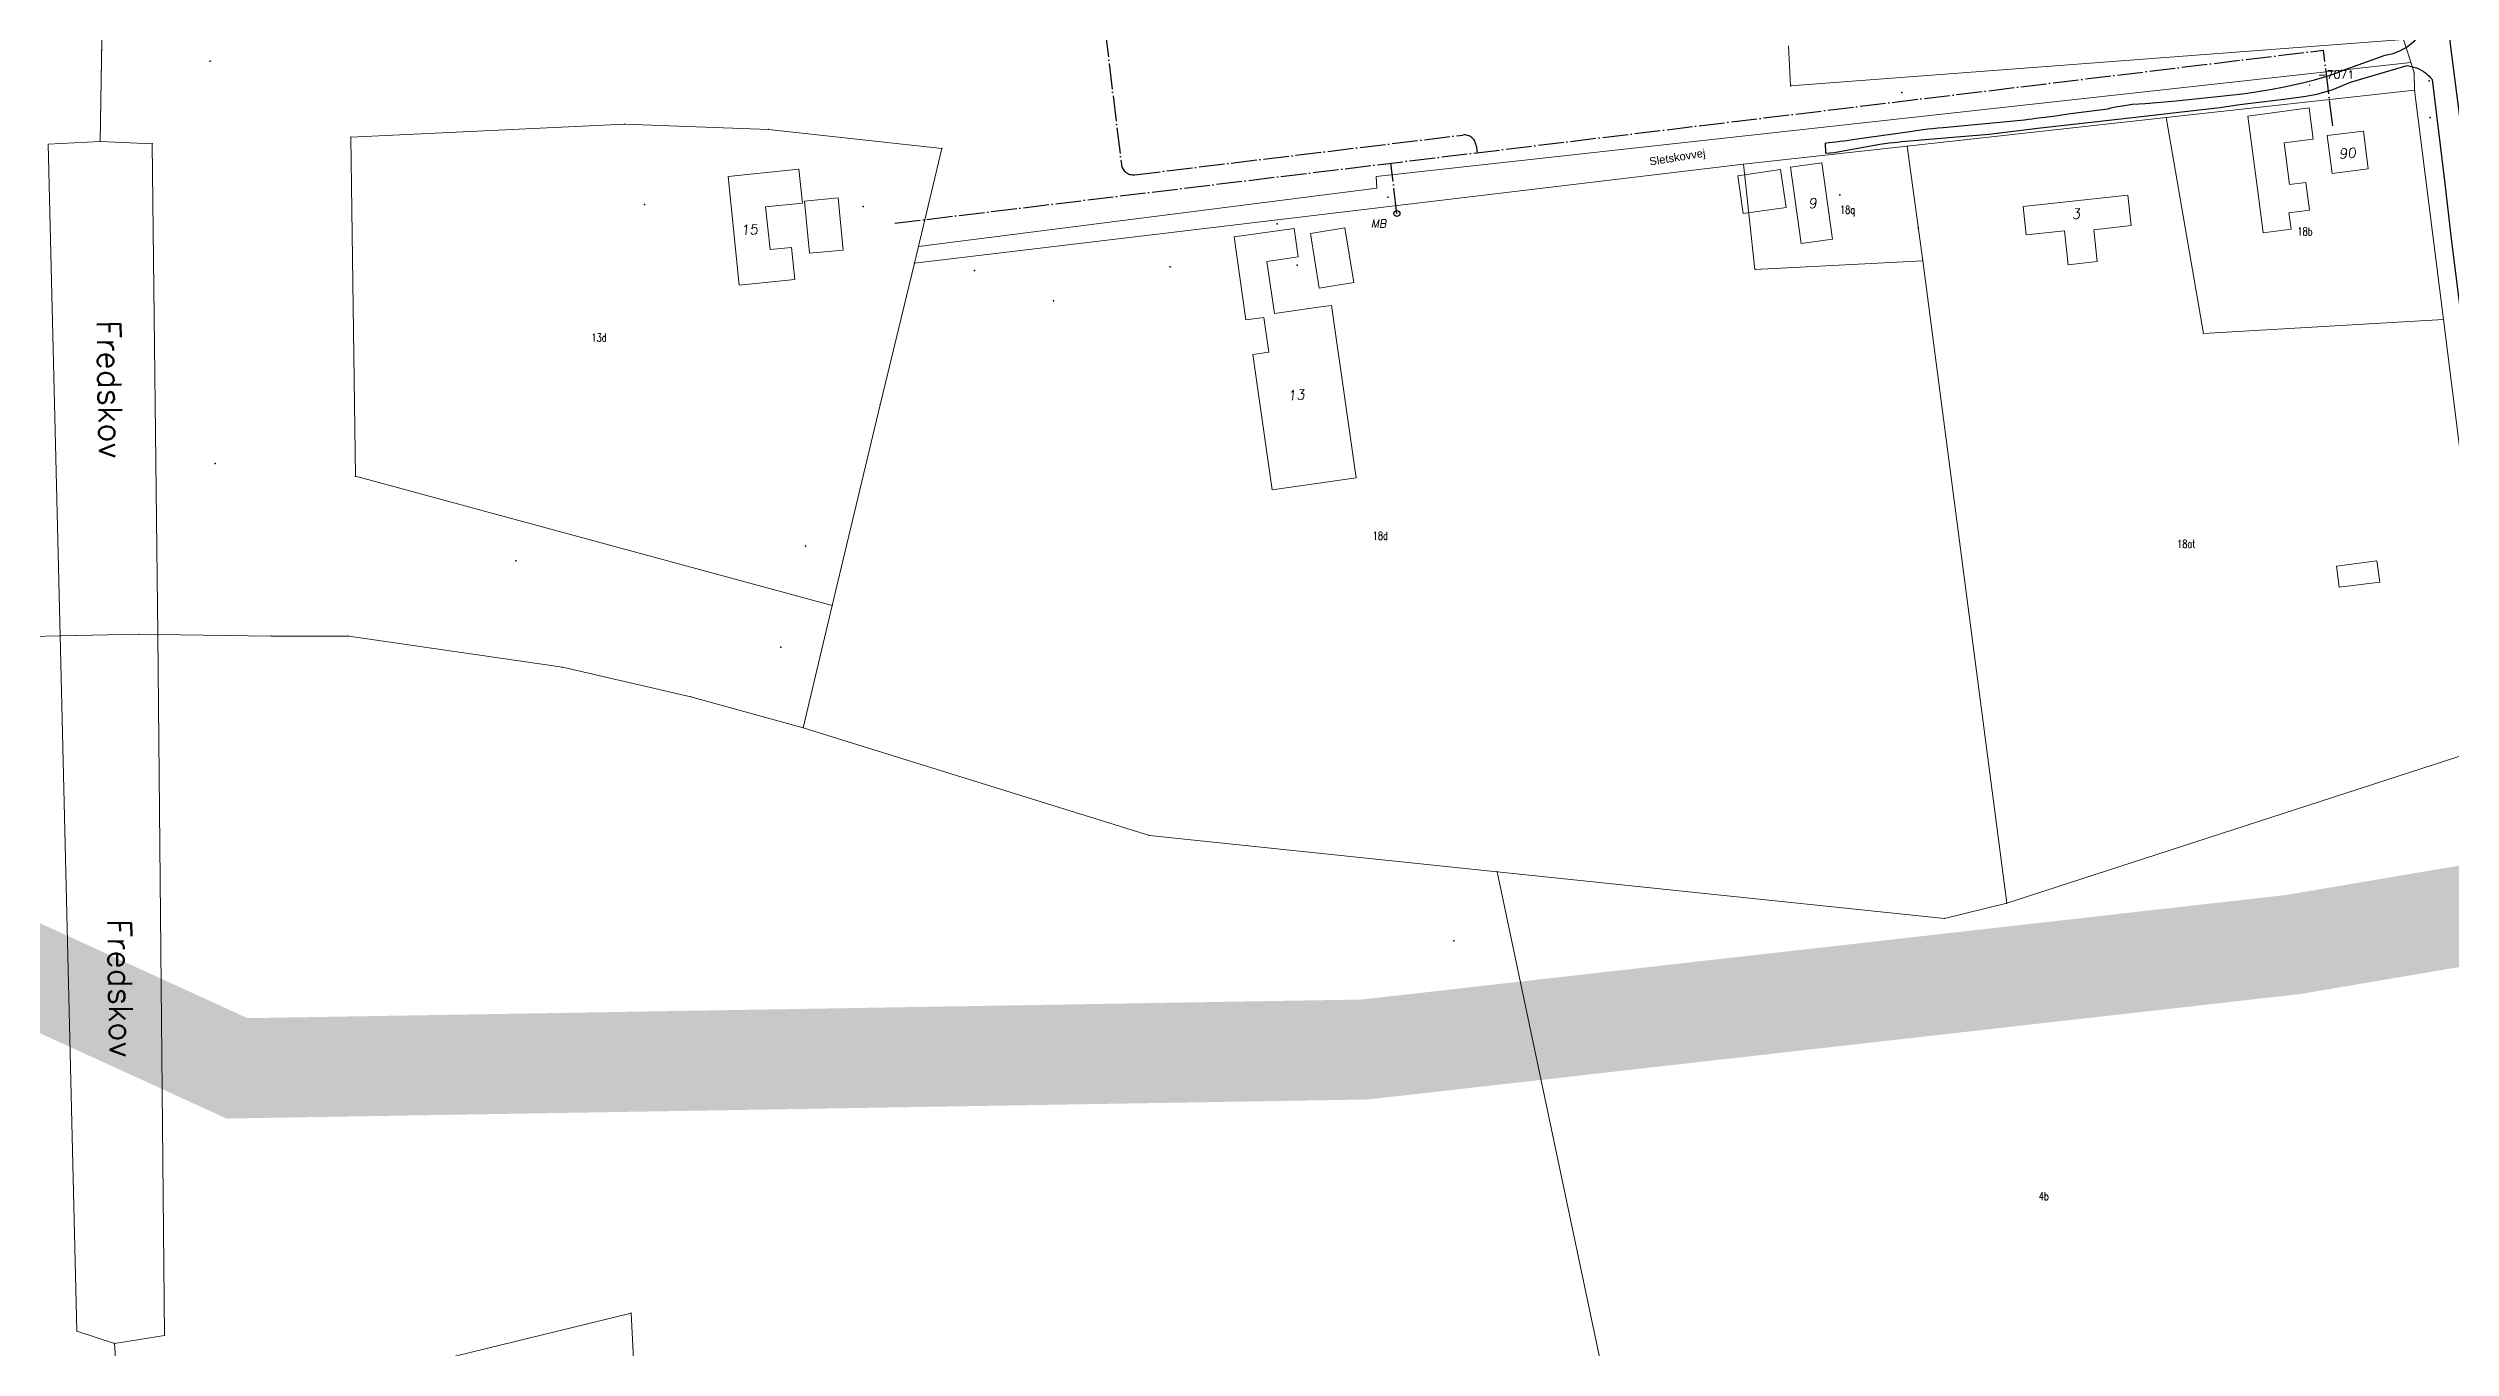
# Model space of a CAD drawing. Header units: millimetres. Extents: x 672113 to 680957, y 6130092 to 6137781.
# Drawn here: x 674182 to 674782, y 6132027 to 6132352 of the extents above; entities that cross this region are included whole.
import ezdxf

# ---------------------------------------------------------------- set-up
doc = ezdxf.new("R2010")
doc.units = ezdxf.units.MM
doc.header["$LTSCALE"] = 0.5
doc.linetypes.add('VVS3', pattern=[16, 12.8, -1.6, 0, -1.6])
for name, color, linetype, lineweight in [('ADMN_GR', 1, 'Continuous', 5), ('bygning', 1, 'Continuous', 5), ('FREDSKOV', 1, 'Continuous', 5), ('FRSKOV_L', 1, 'Continuous', 5), ('MILJOE', 1, 'Continuous', 5), ('OPTAGETVEJ', 1, 'Continuous', 5), ('skel', 142, 'Continuous', 5), ('SKELKREDS', 1, 'Continuous', 5), ('SKELPKT', 1, 'Continuous', 5), ('SKOV_TEKST', 1, 'Continuous', 5), ('SL-Målebrønd', 70, 'Continuous', 30)]:
    doc.layers.add(name, color=color, linetype=linetype, lineweight=lineweight)
doc.layers.add('FIKS_TEKST', color=6, linetype='Continuous', lineweight=5, plot=False)
doc.layers.add('FIKSPUNKT', color=1, linetype='Continuous', lineweight=5, plot=False)
for name, color, linetype in [('Forsyningsområde', 100, 'Continuous'), ('Husnr', 3, 'Continuous'), ('MATRNR', 12, 'Continuous'), ('Spildevand', 2, 'Continuous'), ('TF_V_---_Stikledning', 150, 'VVS3'), ('TF_V_---_Tekst', 1, 'Continuous'), ('Vej', 7, 'Continuous'), ('Vejnavn', 9, 'Continuous')]:
    doc.layers.add(name, color=color, linetype=linetype)
doc.styles.add('Ariel', font='arial.ttf')
doc.styles.add('ROMANS', font='ROMANS')
doc.styles.get("Standard").update_dxf_attribs({"font": 'romans.shx', "width": 0.75})

msp = doc.modelspace()

# ---------------------------------------------------------------- linework, layer by layer
at = {"layer": 'ADMN_GR', "color": 220}
for p, q in [((674173.34, 6132204.67), (674204.51, 6132205.34)), ((674173.34, 6132204.67), (674204.51, 6132205.34)), ((674204.51, 6132205.34), (674209.19, 6132205.27)), ((674204.51, 6132205.34), (674209.19, 6132205.27)), ((674209.19, 6132205.27), (674237.48, 6132204.88)), ((674209.19, 6132205.27), (674237.48, 6132204.88)), ((674237.48, 6132204.88), (674256.91, 6132204.86)), ((674237.48, 6132204.88), (674256.91, 6132204.86)), ((674256.91, 6132204.86), (674310.31, 6132197.07)), ((674256.91, 6132204.86), (674310.31, 6132197.07)), ((674310.31, 6132197.07), (674342.36, 6132189.69)), ((674310.31, 6132197.07), (674342.36, 6132189.69)), ((674342.36, 6132189.69), (674370.5, 6132181.97)), ((674342.36, 6132189.69), (674370.5, 6132181.97)), ((674370.5, 6132181.97), (674457.03, 6132155.04)), ((674370.5, 6132181.97), (674457.03, 6132155.04)), ((674671.24, 6132138.07), (674793.7, 6132177.85)), ((674671.24, 6132138.07), (674793.7, 6132177.85)), ((674457.03, 6132155.04), (674543.9, 6132145.97)), ((674457.03, 6132155.04), (674543.9, 6132145.97)), ((674543.9, 6132145.97), (674655.7, 6132134.3)), ((674543.9, 6132145.97), (674655.7, 6132134.3)), ((674655.7, 6132134.3), (674671.24, 6132138.07)), ((674655.7, 6132134.3), (674671.24, 6132138.07))]:
    msp.add_line(p, q, dxfattribs=at)
at = {"layer": 'bygning'}
for points in [[(674733.88, 6132316.65, 41.34), (674735.35, 6132305.67, 41.35), (674742.3, 6132306.6, 41.3), (674741.75, 6132310.66, 41.3), (674746.89, 6132311.34, 41.27), (674745.96, 6132318.26, 41.26), (674741.93, 6132317.72, 41.29), (674740.54, 6132328.13, 41.31), (674747.83, 6132329.1, 41.34), (674746.79, 6132336.89, 41.33), (674731.45, 6132334.84, 41.32)], [(674761.58, 6132321.67, 42.93), (674760.38, 6132331.12, 42.95), (674751.32, 6132329.97, 42.97), (674752.52, 6132320.52, 42.97)], [(674368.35, 6132293.97, 40.32), (674367.53, 6132302.04, 40.03), (674362.18, 6132301.5, 40.03), (674361.09, 6132312.16, 40.02), (674370.28, 6132313.1, 40.02), (674369.42, 6132321.6, 40.02), (674351.7, 6132319.79, 39.98), (674354.47, 6132292.55, 39.98)], [(674604.04, 6132319.95, 38.05), (674605.41, 6132310.47, 38.05), (674616.08, 6132312.01, 38.05), (674614.71, 6132321.49, 38.05)], [(674627.72, 6132304.08, 38.59), (674625, 6132323.17, 38.6), (674617.18, 6132322.05, 38.57), (674619.9, 6132302.96, 38.59)], [(674372.02, 6132300.55, 40.06), (674380.45, 6132301.37, 40.07), (674379.2, 6132314.42, 40.05), (674370.77, 6132313.61, 40.05)], [(674676.1, 6132305.16, 40.02), (674685.68, 6132306.19, 40.02), (674686.6, 6132297.68, 40.03), (674693.85, 6132298.46, 40.03), (674692.98, 6132306.45, 40.03), (674702.34, 6132307.46, 40.03), (674701.51, 6132315.11, 40.03), (674675.33, 6132312.28, 40.01)], [(674502.5, 6132287.53, 38.6), (674500.38, 6132287.23, 38.67), (674488.23, 6132285.49, 39.09), (674486.37, 6132298.54, 38.82), (674494.19, 6132299.66, 38.82), (674493.18, 6132306.78, 38.79), (674478.16, 6132304.64, 38.7), (674481.12, 6132283.9, 39.26), (674485.58, 6132284.54, 40.59), (674486.83, 6132275.8, 38.34), (674482.82, 6132275.23, 38.34), (674487.65, 6132241.45, 38.32), (674508.65, 6132244.46, 38.67), (674505.82, 6132264.27, 38.64)], [(674499.45, 6132291.83, 39.55), (674508.06, 6132293.23, 39.58), (674505.84, 6132306.9, 39.57), (674497.24, 6132305.5, 39.57)], [(674764.44, 6132218.36, 35.62), (674763.76, 6132223.64, 35.54), (674753.63, 6132222.35, 35.51), (674754.31, 6132217.07, 35.62)]]:
    msp.add_polyline3d(points, close=True, dxfattribs=at)
at = {"layer": 'FIKSPUNKT', "color": 6}
msp.add_point((674746.94, 6132342.64), dxfattribs=at)
at = {"layer": 'Forsyningsområde', "const_width": 25}
msp.add_lwpolyline([(673980.48, 6132210.48), (674229, 6132096.81), (674510.8, 6132101.52), (674742.82, 6132127.77), (674981.4, 6132168.23), (675119.29, 6132205.41), (675260.47, 6132244.77), (675488.48, 6132253.2), (676428.07, 6132053.98), (677046.67, 6131893.76), (677073.13, 6131888.6), (677368.44, 6131812.78), (677638.49, 6131738.04)], dxfattribs=at)
at = {"layer": 'FREDSKOV', "color": 7}
for points in [[(674181.78, 6132327.84), (674184.75, 6132204.92), (674204.51, 6132205.34), (674209.19, 6132205.27), (674207.8, 6132327.95), (674194.8, 6132328.5)], [(674184.75, 6132204.92), (674188.96, 6132031.08), (674198.34, 6132028.05), (674210.87, 6132030.04), (674209.19, 6132205.1), (674209.19, 6132205.27), (674204.51, 6132205.34)]]:
    msp.add_lwpolyline(points, close=True, dxfattribs=at)
at = {"layer": 'FRSKOV_L', "color": 64, "true_color": 0x5fa000}
for p, q in [((674194.8, 6132328.5), (674181.78, 6132327.84)), ((674181.78, 6132327.84), (674184.75, 6132204.92)), ((674207.8, 6132327.95), (674194.8, 6132328.5)), ((674209.19, 6132205.27), (674207.8, 6132327.95)), ((674204.51, 6132205.34), (674184.75, 6132204.92)), ((674184.75, 6132204.92), (674204.51, 6132205.34)), ((674209.19, 6132205.27), (674204.51, 6132205.34)), ((674209.19, 6132205.27), (674204.51, 6132205.34)), ((674209.19, 6132205.1), (674209.19, 6132205.27)), ((674184.75, 6132204.92), (674188.96, 6132031.08)), ((674210.87, 6132030.04), (674209.19, 6132205.1)), ((674188.96, 6132031.08), (674198.34, 6132028.05)), ((674198.34, 6132028.05), (674210.87, 6132030.04))]:
    msp.add_line(p, q, dxfattribs=at)
at = {"layer": 'MILJOE', "color": 7}
msp.add_lwpolyline([(674195.53, 6132374.03), (674194.8, 6132328.5), (674207.8, 6132327.95), (674209.19, 6132205.27), (674237.48, 6132204.88), (674256.91, 6132204.86), (674310.31, 6132197.07), (674342.36, 6132189.69), (674370.5, 6132181.97), (674377.75, 6132212.47), (674258.58, 6132244.8), (674257.44, 6132329.61), (674325.83, 6132332.87), (674361.78, 6132331.52), (674405.14, 6132326.77), (674398.27, 6132298.11), (674605.44, 6132322.83), (674646.37, 6132327.34), (674711.11, 6132334.47), (674773.15, 6132341.31), (674773.04, 6132345.78), (674770.35, 6132353.98), (674617.21, 6132342.39), (674616.66, 6132352.37)], dxfattribs=at)
at = {"layer": 'OPTAGETVEJ', "color": 8}
for p, q in [((674513.64, 6132319.76), (674772.23, 6132348.24)), ((674513.64, 6132319.76), (674513.81, 6132316.85)), ((674399.27, 6132302.26), (674513.81, 6132316.85))]:
    msp.add_line(p, q, dxfattribs=at)
at = {"layer": 'skel', "color": 40}
for p, q in [((674194.8, 6132328.5), (674195.53, 6132374.03)), ((674616.66, 6132352.37), (674617.21, 6132342.39)), ((674617.21, 6132342.39), (674770.35, 6132353.98)), ((674770.35, 6132353.98), (674773.04, 6132345.78)), ((674773.04, 6132345.78), (674773.15, 6132341.31)), ((674711.11, 6132334.47), (674773.15, 6132341.31)), ((674773.15, 6132341.31), (674780.35, 6132284.04)), ((674325.83, 6132332.87), (674257.44, 6132329.61)), ((674361.78, 6132331.52), (674325.83, 6132332.87)), ((674405.14, 6132326.77), (674361.78, 6132331.52)), ((674646.37, 6132327.34), (674711.11, 6132334.47)), ((674711.11, 6132334.47), (674720.37, 6132280.53)), ((674207.8, 6132327.95), (674194.8, 6132328.5)), ((674209.19, 6132205.27), (674207.8, 6132327.95)), ((674257.44, 6132329.61), (674258.58, 6132244.8)), ((674405.14, 6132326.77), (674398.27, 6132298.11)), ((674605.44, 6132322.83), (674646.37, 6132327.34)), ((674646.37, 6132327.34), (674650.23, 6132298.7)), ((674605.44, 6132322.83), (674398.27, 6132298.11)), ((674605.44, 6132322.83), (674608.32, 6132296.53)), ((674398.27, 6132298.11), (674389.68, 6132262.7)), ((674608.32, 6132296.53), (674650.23, 6132298.7)), ((674650.23, 6132298.7), (674671.24, 6132138.07)), ((674720.37, 6132280.53), (674780.35, 6132284.04)), ((674780.35, 6132284.04), (674793.7, 6132177.85)), ((674377.75, 6132212.47), (674389.68, 6132262.7)), ((674258.58, 6132244.8), (674377.75, 6132212.47)), ((674370.5, 6132181.97), (674377.75, 6132212.47)), ((674209.19, 6132205.1), (674209.19, 6132205.27)), ((674209.19, 6132205.1), (674210.87, 6132030.04)), ((674543.9, 6132145.97), (674580.9, 6131970.2)), ((674327.47, 6132035.65), (674200.03, 6132004.53)), ((674334.58, 6131895.54), (674327.47, 6132035.65)), ((674210.87, 6132030.04), (674198.34, 6132028.05)), ((674198.34, 6132028.05), (674200.03, 6132004.53))]:
    msp.add_line(p, q, dxfattribs=at)
at = {"layer": 'SKELKREDS', "color": 250, "true_color": 0x333333}
for p in [(674773.04, 6132345.78), (674617.21, 6132342.39), (674773.15, 6132341.31), (674327.47, 6132035.65)]:
    msp.add_point(p, dxfattribs=at)
at = {"layer": 'SKELPKT', "color": 253, "true_color": 0x999999}
for p in [(674325.83, 6132332.87), (674361.78, 6132331.52), (674711.11, 6132334.47), (674257.44, 6132329.61), (674405.14, 6132326.77), (674646.37, 6132327.34), (674605.44, 6132322.83), (674398.27, 6132298.11), (674608.32, 6132296.53), (674650.23, 6132298.7), (674780.35, 6132284.04), (674720.37, 6132280.53), (674389.68, 6132262.7), (674258.58, 6132244.8), (674377.75, 6132212.47), (674204.51, 6132205.34), (674204.51, 6132205.34), (674209.19, 6132205.27), (674209.19, 6132205.27), (674237.48, 6132204.88), (674237.48, 6132204.88), (674256.91, 6132204.86), (674256.91, 6132204.86), (674310.31, 6132197.07), (674310.31, 6132197.07), (674342.36, 6132189.69), (674342.36, 6132189.69), (674370.5, 6132181.97), (674370.5, 6132181.97), (674457.03, 6132155.04), (674457.03, 6132155.04), (674543.9, 6132145.97), (674543.9, 6132145.97), (674655.7, 6132134.3), (674655.7, 6132134.3), (674671.24, 6132138.07), (674671.24, 6132138.07)]:
    msp.add_point(p, dxfattribs=at)
at = {"layer": 'SKELPKT', "color": 250, "true_color": 0x333333}
for p in [(674194.8, 6132328.5), (674207.8, 6132327.95), (674209.19, 6132205.1), (674198.34, 6132028.05), (674210.87, 6132030.04)]:
    msp.add_point(p, dxfattribs=at)
at = {"layer": 'SL-Målebrønd'}
msp.add_circle((674518.84, 6132310.49, 39.57), 0.75, dxfattribs=at)
at = {"layer": 'Spildevand'}
for p in [(674222.26, 6132348.62), (674776.79, 6132343.68), (674777.02, 6132334.47), (674516.53, 6132314.56), (674629.54, 6132315.2), (674330.83, 6132312.76), (674385.42, 6132312.28), (674488.89, 6132307.88), (674649.14, 6132306.95), (674413.31, 6132296.21), (674462.15, 6132297.2), (674493.95, 6132297.61), (674433, 6132288.64), (674223.56, 6132248.03), (674298.64, 6132223.68), (674371.01, 6132227.35), (674364.91, 6132202.12), (674533.08, 6132128.71)]:
    msp.add_point(p, dxfattribs=at)
at = {"layer": 'TF_V_---_Stikledning'}
for p, q in [((674402.09, 6132717.85), (674449.99, 6132322.8)), ((674393.36, 6132308.05), (674750.39, 6132351.34)), ((674752.69, 6132332.38), (674750.39, 6132351.34)), ((674453.33, 6132320.18), (674535.31, 6132330.12)), ((674538.65, 6132327.5), (674538.87, 6132325.7)), ((674518.84, 6132310.49), (674517.31, 6132323.08))]:
    msp.add_line(p, q, dxfattribs=at)
for centre, start, end in [((674535.67, 6132327.14), 6.91316, 96.91316), ((674452.97, 6132323.16), 186.91316, 276.91316)]:
    msp.add_arc(centre, 3, start, end, dxfattribs=at)
at = {"layer": 'Vej', "linetype": 'Continuous'}
for points in [[(674757.9, 6132541.19), (674765.13, 6132483.8), (674771.04, 6132438.15), (674777.02, 6132393.31), (674782.05, 6132352.81), (674786.26, 6132319.75), (674788.64, 6132301.33), (674793.82, 6132261.05), (674795.58, 6132247.18)], [(674765.84, 6132350.05), (674767.8, 6132350.52), (674769.62, 6132351.23), (674771.28, 6132352.14), (674772.7, 6132353.32), (674773.18, 6132353.76), (674773.65, 6132354.23), (674774.02, 6132354.72), (674774.4, 6132355.26), (674774.63, 6132355.75), (674774.81, 6132356.29), (674774.99, 6132356.83), (674775.13, 6132357.36), (674775.21, 6132358.12), (674775.24, 6132358.89), (674775.18, 6132359.67), (674775.07, 6132360.47)], [(674755.85, 6132346.46), (674765.84, 6132350.05)], [(674729.4, 6132340.34), (674731.41, 6132340.62), (674733.48, 6132340.93), (674735.49, 6132341.23), (674737.56, 6132341.59), (674740.19, 6132342.1), (674742.88, 6132342.64), (674745.51, 6132343.25), (674748.15, 6132343.95), (674750.11, 6132344.49), (674752.02, 6132345.12), (674753.94, 6132345.78), (674755.85, 6132346.46)], [(674752.58, 6132341.41), (674757.16, 6132343.35), (674771.28, 6132347.48), (674773.65, 6132346.94)], [(674773.65, 6132346.94), (674774.23, 6132346.66), (674774.81, 6132346.35), (674775.35, 6132346.01), (674775.89, 6132345.64), (674776.33, 6132345.28), (674776.72, 6132344.88), (674777.16, 6132344.44), (674777.51, 6132343.99)], [(674777.51, 6132343.99), (674780.71, 6132318.03), (674782.33, 6132304.16), (674788.49, 6132255.38), (674789.83, 6132245.94)], [(674696.5, 6132336.69), (674697.27, 6132336.89), (674698.08, 6132337.07), (674698.85, 6132337.22), (674699.61, 6132337.37), (674701.15, 6132337.61), (674702.69, 6132337.8), (674704.27, 6132337.91), (674705.81, 6132337.97)], [(674705.81, 6132337.97), (674713.59, 6132338.69), (674729.4, 6132340.34)], [(674722.97, 6132336.81), (674724.6, 6132337.03), (674726.19, 6132337.27), (674727.82, 6132337.49), (674729.45, 6132337.71), (674732.19, 6132338.06), (674734.97, 6132338.41), (674737.71, 6132338.76), (674740.49, 6132339.11), (674742.32, 6132339.3), (674744.19, 6132339.55), (674746.01, 6132339.83), (674747.84, 6132340.16), (674749.03, 6132340.43), (674750.18, 6132340.72), (674751.38, 6132341.06), (674752.58, 6132341.41)], [(674645.83, 6132330.87), (674646.99, 6132331.03), (674648.09, 6132331.18), (674649.19, 6132331.34), (674650.3, 6132331.47), (674651.55, 6132331.63), (674652.8, 6132331.76), (674654.09, 6132331.89), (674655.34, 6132332.02)], [(674645.93, 6132328.57), (674659.77, 6132329.72), (674666.88, 6132330.32), (674678.93, 6132331.84), (674699.77, 6132334.18), (674722.97, 6132336.81)], [(674655.34, 6132332.02), (674674.75, 6132333.82)], [(674674.75, 6132333.82), (674675.71, 6132333.95), (674676.67, 6132334.05), (674677.63, 6132334.17), (674678.54, 6132334.3), (674680.71, 6132334.56), (674682.87, 6132334.87), (674684.98, 6132335.18), (674687.14, 6132335.49)], [(674687.14, 6132335.49), (674696.5, 6132336.69)], [(674625.77, 6132328.12), (674626.73, 6132328.22), (674627.69, 6132328.32), (674628.65, 6132328.42), (674629.61, 6132328.54), (674630.67, 6132328.67), (674631.72, 6132328.83), (674632.78, 6132328.98), (674633.83, 6132329.13)], [(674625.82, 6132328.17), (674625.91, 6132325.58)], [(674625.96, 6132325.58), (674628.12, 6132325.78), (674639.49, 6132327.83)], [(674633.83, 6132329.13), (674645.83, 6132330.87)], [(674639.49, 6132327.83), (674640.07, 6132327.89), (674640.69, 6132327.98), (674641.32, 6132328.05), (674641.89, 6132328.14), (674642.9, 6132328.24), (674643.91, 6132328.37), (674644.92, 6132328.47), (674645.93, 6132328.57)]]:
    msp.add_lwpolyline(points, dxfattribs=at)
at = {"layer": 'Vejnavn', "color": 1}
msp.add_point((674645.06, 6132340.72), dxfattribs=at)

# ---------------------------------------------------------------- texts
at = {"layer": 'FIKS_TEKST'}
msp.add_text('-7071', height=2, dxfattribs=at).set_placement((674748.96, 6132344.21))
at = {"layer": 'Husnr', "style": 'ROMANS', "oblique": 10}
for s, p in [('90', (674754.28, 6132324.18)), ('9', (674621.69, 6132311.75)), ('15', (674354.93, 6132305.08)), ('3', (674687.52, 6132309.12)), ('13', (674491.56, 6132263.74))]:
    msp.add_text(s, height=2.5, rotation=3.9, dxfattribs=at).set_placement(p)
at = {"layer": 'MATRNR', "width": 0.75}
for s, p in [('18q', (674629.56, 6132310.45)), ('18b', (674743.89, 6132305.01)), ('13d', (674317.56, 6132278.47)), ('18d', (674512.81, 6132228.96)), ('18at', (674713.81, 6132226.9)), ('4b', (674679.24, 6132063.84))]:
    msp.add_text(s, height=2, dxfattribs=at).set_placement(p)
at = {"layer": 'SKOV_TEKST', "color": 94}
for p in [(674193.97, 6132283.8), (674196.62, 6132134.08)]:
    msp.add_text('Fredskov', height=5.9, rotation=271, dxfattribs=at).set_placement(p)
at = {"layer": 'TF_V_---_Tekst', "style": 'ROMANS', "oblique": 10}
msp.add_text('MB', height=2, dxfattribs=at).set_placement((674512.34, 6132306.96))
at = {"layer": 'Vejnavn', "style": 'Ariel'}
msp.add_text('Sletskovvej', height=2, rotation=9.125, dxfattribs=at).set_placement((674582.09, 6132322.48))

doc.saveas('drawing.dxf')
